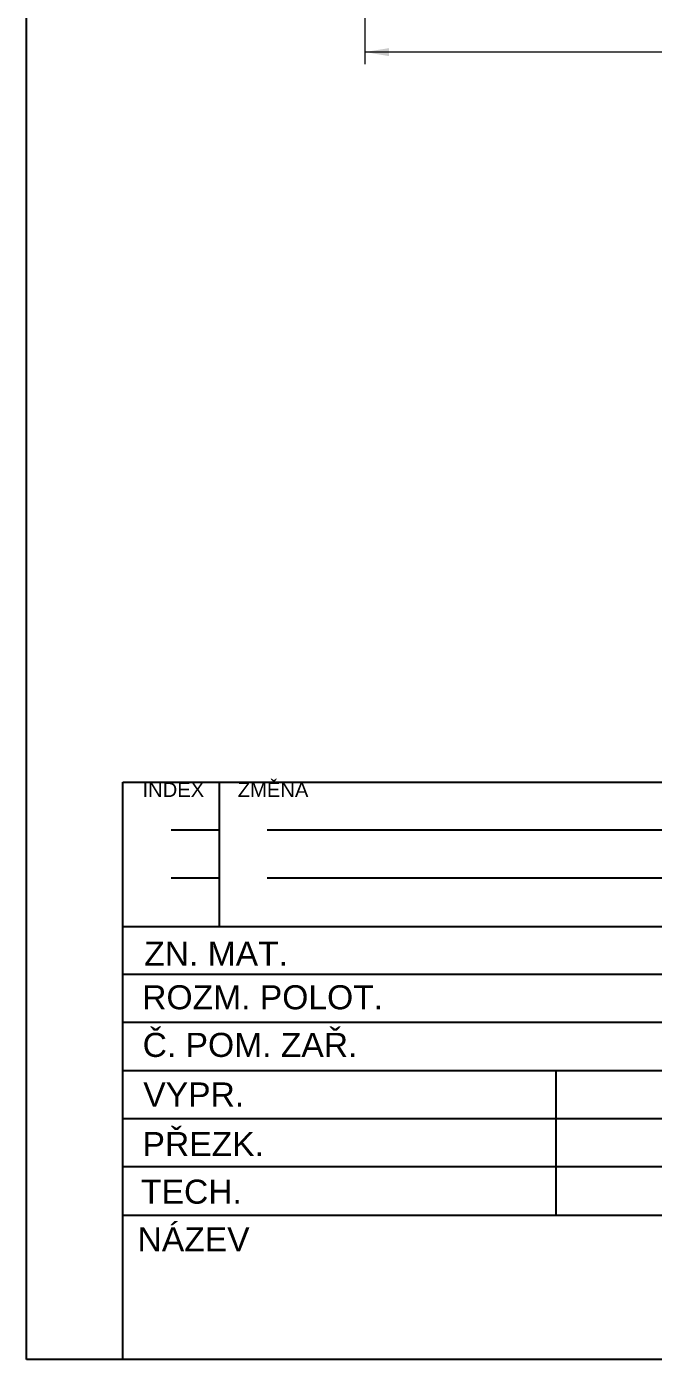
# Model space of a CAD drawing. Header units: millimetres. Extents: x 10 to 200, y 10 to 287.
# Drawn here: x 10 to 75.1, y 10 to 148.5 of the extents above; entities that cross this region are included whole.
import ezdxf
from ezdxf.enums import TextEntityAlignment as Align

# ---------------------------------------------------------------- set-up
doc = ezdxf.new("R2010")
doc.units = ezdxf.units.MM
doc.layers.add('Default', color=7, linetype='Continuous')
doc.styles.add('SEACAD_arial_ttf', font='arial.ttf')
doc.styles.add('SEACAD_arial_ttfV', font='arial.ttf')
doc.dimstyles.new('vlastni', dxfattribs={"dimtxt": 2.5, "dimasz": 2.5, "dimexe": 1.25, "dimexo": 0, "dimgap": 1.25, "dimtad": 1, "dimlfac": 2, "dimtxsty": 'SEACAD_arial_ttf', "dimblk1": '_SE_FILLED', "dimblk2": '_SE_FILLED', "dimsah": 1, "dimcen": 1.25, "dimclrd": 136, "dimclre": 136, "dimclrt": 136, "dimadec": 0, "dimazin": 0, "dimtfac": 1, "dimtmove": 0, "dimatfit": 3, "dimfxl": 0, "dimtolj": 1, "dimarcsym": 0})

# ---------------------------------------------------------------- blocks, each defined once
blk = doc.blocks.new('DMBLK1')
at = {"layer": 'Default', "linetype": 'Continuous', "lineweight": 20}
for points in [[(47.64, 145.44), (47.64, 146.27), (45.14, 145.86)], [(130.14, 145.44), (132.64, 145.86), (130.14, 146.27)]]:
    blk.add_hatch(color=136, dxfattribs=at).paths.add_polyline_path(points)
at = {"layer": 'Default', "color": 136, "linetype": 'Continuous', "lineweight": 20}
for p, q in [((45.14, 176.1), (45.14, 144.61)), ((132.64, 176.1), (132.64, 144.61)), ((132.64, 145.86), (45.14, 145.86))]:
    blk.add_line(p, q, dxfattribs=at)
at = {"layer": 'Default', "color": 136, "linetype": 'Continuous', "lineweight": 20, "style": 'SEACAD_arial_ttf'}
blk.add_text('175', height=2.5, dxfattribs=at).set_placement((85.95, 148.98), align=Align.TOP_LEFT)
blk = doc.blocks.new('_SE_FILLED')
at = {"color": 0}
blk.add_line((0, 0), (-1, 0), dxfattribs=at)
blk.add_solid([(0, 0), (-1, -0.1665), (-1, 0.1665), (0, 0)], dxfattribs=at)

msp = doc.modelspace()

# ---------------------------------------------------------------- linework, layer by layer
at = {"layer": 'Default', "color": 7, "linetype": 'Continuous'}
for p, q in [((10, 10), (10, 287)), ((20, 10), (20, 70)), ((20, 70), (200, 70)), ((30, 70), (30, 55)), ((30, 65), (25, 65)), ((80, 65), (35, 65)), ((30, 60), (25, 60)), ((80, 60), (35, 60)), ((20, 55), (200, 55)), ((110, 50), (20, 50)), ((110, 45), (20, 45)), ((200, 40), (20, 40)), ((65, 25), (65, 40)), ((110, 35), (20, 35)), ((110, 30), (20, 30)), ((20, 25), (200, 25)), ((200, 10), (10, 10))]:
    msp.add_line(p, q, dxfattribs=at)

# ---------------------------------------------------------------- texts
for s, height, style, p in [('INDEX', 1.5, 'SEACAD_arial_ttfV', (22.0383, 69.9464)), ('ZMĚNA', 1.5, 'SEACAD_arial_ttfV', (31.934, 69.9464)), ('ZN. MAT.', 2.5, 'SEACAD_arial_ttf', (22.2121, 53.4141)), ('ROZM. POLOT.', 2.5, 'SEACAD_arial_ttf', (22.0025, 48.8786)), ('Č. POM. ZAŘ.', 2.5, 'SEACAD_arial_ttf', (22.0483, 43.9307)), ('VYPR.', 2.5, 'SEACAD_arial_ttf', (22.118, 38.7767)), ('PŘEZK.', 2.5, 'SEACAD_arial_ttf', (22.0405, 33.6228)), ('TECH.', 2.5, 'SEACAD_arial_ttf', (21.8847, 28.6749)), ('NÁZEV', 2.5, 'SEACAD_arial_ttf', (21.5202, 23.7271))]:
    msp.add_text(s, height=height, dxfattribs=dict(at, style=style)).set_placement(p, align=Align.TOP_LEFT)

# ---------------------------------------------------------------- dimensions: what is measured, and where the dimension line sits
at = {"layer": 'Default', "color": 136, "linetype": 'Continuous', "lineweight": 20}
dim = msp.add_linear_dim(base=(132.637, 145.8557), p1=(132.637, 176.1013), p2=(45.137, 176.1013), angle=180, text='\\A1;<>', dimstyle='vlastni', dxfattribs=at)
dim.commit()
dim.dimension.update_dxf_attribs({"geometry": 'DMBLK1', "text_midpoint": (88.887, 145.8557), "dimtype": 161})

doc.saveas('drawing.dxf')
